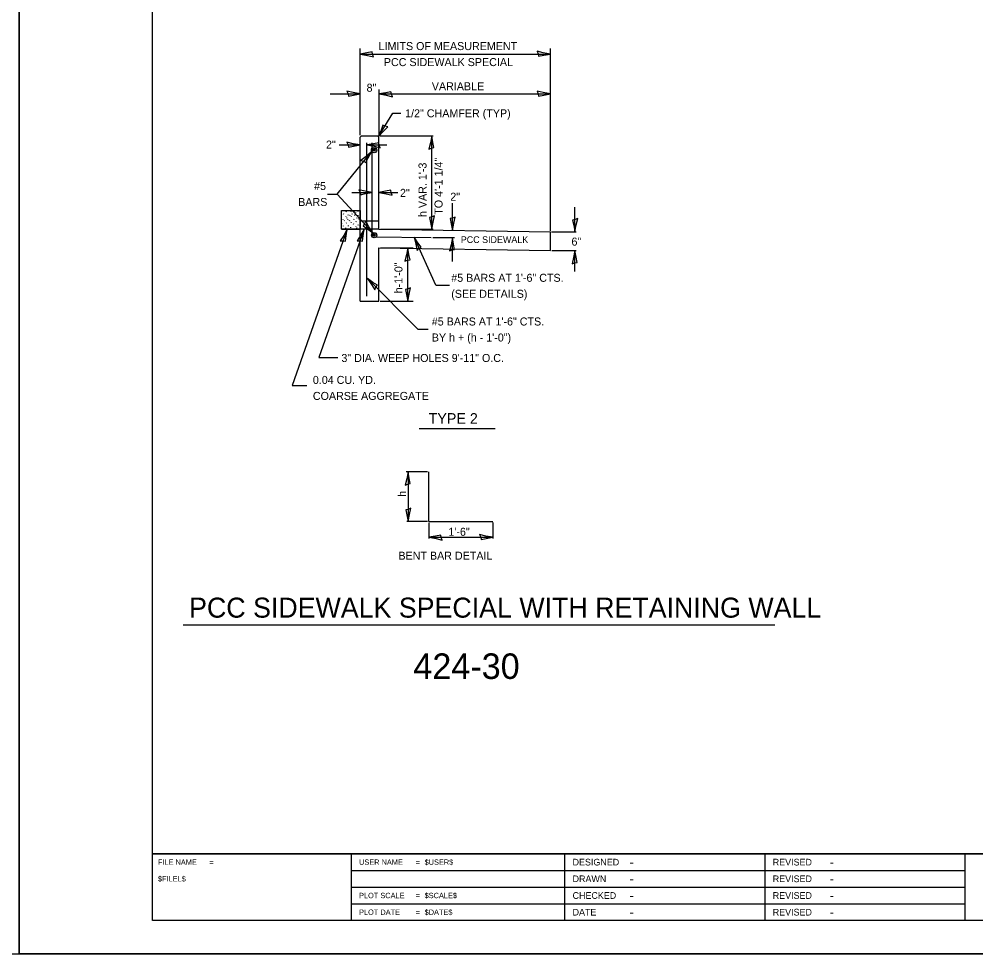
# Model space of a CAD drawing. Extents: x 1875357 to 1890680, y 2257528 to 2269761.
# Drawn here: x 1878757 to 1879474, y 2257796 to 2258497 of the extents above; entities that cross this region are included whole.
import ezdxf

# ---------------------------------------------------------------- set-up
doc = ezdxf.new("R2010")
doc.units = 0
for name, color, linetype in [('Level 1', 7, 'Continuous'), ('Level 18', 7, 'Continuous'), ('Level 2', 7, 'Continuous'), ('Level 24', 7, 'Continuous'), ('Level 4', 7, 'Continuous'), ('Sheets_50 Reference Boundary', 7, 'Continuous'), ('Sheets_General Details', 7, 'Continuous'), ('Sheets_Printer Plotting Border', 7, 'Continuous'), ('Stage_Construction Traffic Control', 7, 'Continuous'), ('Utilities_EX_Notes', 7, 'Continuous')]:
    doc.layers.add(name, color=color, linetype=linetype)

msp = doc.modelspace()

# ---------------------------------------------------------------- linework, layer by layer
at = {"layer": 'Level 18'}
for centre in [(1879023.38, 2258398.79), (1879023.44, 2258335.09)]:
    msp.add_circle(centre, 2, dxfattribs=at)
at = {"layer": 'Level 2'}
for p, q in [((1879013.03, 2258408.54), (1879014.03, 2258409.54)), ((1879013.03, 2258285.54), (1879013.03, 2258408.54)), ((1879014.03, 2258409.54), (1879026.01, 2258409.54)), ((1879014.03, 2258409.54), (1879014.05, 2258409.47)), ((1879026.04, 2258409.51), (1879027.06, 2258408.45)), ((1879027.03, 2258339.54), (1879027.03, 2258408.48)), ((1879018.03, 2258289.24), (1879018.03, 2258404.33)), ((1879022.03, 2258333.94), (1879022.03, 2258404.33)), ((1878999.03, 2258353.45), (1879013.03, 2258353.45)), ((1878999.03, 2258339.45), (1878999.03, 2258353.45)), ((1879013.03, 2258345.8), (1879027.03, 2258345.8)), ((1878999.03, 2258339.45), (1879013.03, 2258339.45)), ((1878999.03, 2258339.45), (1879013.03, 2258339.45)), ((1879013.03, 2258339.8), (1879027.03, 2258339.8)), ((1879027.03, 2258339.54), (1879155.5, 2258337.54)), ((1879155.5, 2258323.54), (1879155.5, 2258337.54)), ((1879022.05, 2258333.94), (1879066.17, 2258333.25)), ((1879027.03, 2258325.54), (1879155.5, 2258323.54)), ((1879027.03, 2258285.54), (1879027.03, 2258325.54)), ((1879013.03, 2258285.54), (1879027.03, 2258285.54)), ((1879064.5, 2258120.37), (1879064.5, 2258157.7)), ((1879064.5, 2258120.37), (1879112.48, 2258120.37))]:
    msp.add_line(p, q, dxfattribs=at)
for centre, radius in [((1879023.09, 2258398.95), 1), ((1879023.09, 2258398.95), 0.8), ((1879023.09, 2258398.95), 0.6), ((1879023.09, 2258398.95), 0.4), ((1879023.05, 2258398.95), 0.2), ((1879023.16, 2258335.21), 1), ((1879023.16, 2258335.21), 0.8), ((1879023.16, 2258335.21), 0.6), ((1879023.16, 2258335.21), 0.4), ((1879023.12, 2258335.21), 0.2)]:
    msp.add_circle(centre, radius, dxfattribs=at)
at = {"layer": 'Level 24'}
for p, q in [((1879056.08, 2258264.69), (1879018.38, 2258302.64)), ((1878981.99, 2258243.27), (1878996.33, 2258243.27)), ((1878880.28, 2258042.9), (1879323.73, 2258042.9))]:
    msp.add_line(p, q, dxfattribs=at)
for points in [[(1879023.03, 2258468.7), (1879022.21, 2258470.62), (1879021.9, 2258472.46), (1879018.03, 2258471.66), (1879013.03, 2258470.79), (1879018.36, 2258469.82)], [(1879145.5, 2258472.88), (1879146.32, 2258470.96), (1879146.63, 2258469.12), (1879150.5, 2258469.93), (1879155.5, 2258470.79), (1879150.17, 2258471.76)], [(1879003.03, 2258443.02), (1879003.85, 2258441.09), (1879004.16, 2258439.25), (1879008.03, 2258440.06), (1879013.03, 2258440.92), (1879007.7, 2258441.89)], [(1879037.18, 2258438.83), (1879036.37, 2258440.75), (1879036.05, 2258442.6), (1879032.18, 2258441.79), (1879027.18, 2258440.92), (1879032.52, 2258439.95)], [(1879145.5, 2258443.02), (1879146.32, 2258441.09), (1879146.63, 2258439.25), (1879150.5, 2258440.06), (1879155.5, 2258440.92), (1879150.17, 2258441.89)], [(1879033.76, 2258416.39), (1879031.7, 2258416.72), (1879029.97, 2258417.43), (1879028.6, 2258413.72), (1879026.69, 2258409.02), (1879030.34, 2258413.03)], [(1879064.48, 2258399.54), (1879066.4, 2258400.36), (1879068.24, 2258400.67), (1879067.43, 2258404.54), (1879066.57, 2258409.54), (1879065.6, 2258404.21)], [(1879003.03, 2258404.77), (1879003.85, 2258402.85), (1879004.16, 2258401.01), (1879008.03, 2258401.82), (1879013.03, 2258402.68), (1879007.7, 2258403.65)], [(1879028.03, 2258400.59), (1879027.21, 2258402.51), (1879026.9, 2258404.35), (1879023.03, 2258403.55), (1879018.03, 2258402.68), (1879023.36, 2258401.71)], [(1879013.54, 2258391.11), (1879015.55, 2258390.54), (1879017.18, 2258389.63), (1879018.98, 2258393.15), (1879021.45, 2258397.58), (1879017.34, 2258394.04)], [(1879012.03, 2258369.17), (1879012.85, 2258367.25), (1879013.16, 2258365.4), (1879017.03, 2258366.21), (1879022.03, 2258367.08), (1879016.7, 2258368.05)], [(1879037.03, 2258364.98), (1879036.21, 2258366.91), (1879035.9, 2258368.75), (1879032.03, 2258367.94), (1879027.03, 2258367.08), (1879032.36, 2258366.11)], [(1879068.66, 2258349.54), (1879066.74, 2258348.73), (1879064.9, 2258348.41), (1879065.7, 2258344.54), (1879066.57, 2258339.54), (1879067.54, 2258344.88)], [(1879017.16, 2258345.57), (1879016.3, 2258343.66), (1879015.16, 2258342.18), (1879018.38, 2258339.89), (1879022.4, 2258336.8), (1879019.5, 2258341.38)], [(1879084.16, 2258348.68), (1879082.24, 2258347.87), (1879080.4, 2258347.55), (1879081.2, 2258343.68), (1879082.07, 2258338.68), (1879083.04, 2258344.02)], [(1879175.93, 2258347.54), (1879174.01, 2258346.73), (1879172.17, 2258346.41), (1879172.97, 2258342.54), (1879173.84, 2258337.54), (1879174.81, 2258342.88)], [(1878997.98, 2258330.72), (1879000.07, 2258330.85), (1879001.91, 2258330.53), (1879002.44, 2258334.45), (1879003.29, 2258339.45), (1879000.6, 2258334.74)], [(1879010.67, 2258330.72), (1879012.76, 2258330.85), (1879014.6, 2258330.53), (1879015.13, 2258334.45), (1879015.98, 2258339.45), (1879013.28, 2258334.74)], [(1879055.57, 2258323.55), (1879056.99, 2258325.09), (1879058.54, 2258326.13), (1879056.21, 2258329.33), (1879053.36, 2258333.53), (1879054.67, 2258328.27)], [(1879079.98, 2258323.26), (1879081.9, 2258324.07), (1879083.74, 2258324.38), (1879082.93, 2258328.25), (1879082.07, 2258333.25), (1879081.1, 2258327.92)], [(1879046.54, 2258315.54), (1879048.46, 2258316.36), (1879050.3, 2258316.67), (1879049.5, 2258320.54), (1879048.63, 2258325.54), (1879047.66, 2258320.21)], [(1879171.75, 2258313.54), (1879173.67, 2258314.36), (1879175.51, 2258314.67), (1879174.71, 2258318.54), (1879173.84, 2258323.54), (1879172.87, 2258318.21)], [(1879023.95, 2258294.07), (1879024.74, 2258296), (1879025.82, 2258297.53), (1879022.52, 2258299.7), (1879018.38, 2258302.64), (1879021.46, 2258298.17)], [(1879050.72, 2258295.54), (1879048.8, 2258294.73), (1879046.96, 2258294.41), (1879047.76, 2258290.54), (1879048.63, 2258285.54), (1879049.6, 2258290.88)], [(1879046.76, 2258147.7), (1879048.68, 2258148.51), (1879050.53, 2258148.83), (1879049.72, 2258152.7), (1879048.85, 2258157.7), (1879047.88, 2258152.36)], [(1879050.95, 2258130.37), (1879049.02, 2258129.55), (1879047.18, 2258129.24), (1879047.99, 2258125.37), (1879048.85, 2258120.37), (1879049.82, 2258125.7)], [(1879074.5, 2258106.5), (1879073.69, 2258108.43), (1879073.37, 2258110.27), (1879069.5, 2258109.46), (1879064.5, 2258108.6), (1879069.84, 2258107.63)], [(1879102.49, 2258110.69), (1879103.3, 2258108.77), (1879103.61, 2258106.92), (1879107.48, 2258107.73), (1879112.48, 2258108.6), (1879107.15, 2258109.57)]]:
    msp.add_lwpolyline(points, close=True, dxfattribs=at)
at = {"layer": 'Level 4'}
msp.add_line((1879069.56, 2258297.72), (1879053.36, 2258333.53), dxfattribs=at)
at = {"layer": 'Sheets_50 Reference Boundary'}
msp.add_lwpolyline([(1878857.4, 2258871.38), (1880432.4, 2258871.38), (1880432.4, 2257871.39), (1878857.4, 2257871.39)], close=True, dxfattribs=at)
at = {"layer": 'Sheets_General Details'}
for p, q in [((1878857.4, 2257871.39), (1880432.4, 2257871.39)), ((1879006.12, 2257871.39), (1879006.12, 2257821.39)), ((1879166.12, 2257871.39), (1879166.12, 2257821.39)), ((1879316.12, 2257871.39), (1879316.12, 2257821.39)), ((1879466.12, 2257871.39), (1879466.12, 2257821.39)), ((1879006.12, 2257858.89), (1879466.12, 2257858.89)), ((1879006.12, 2257846.39), (1879466.12, 2257846.39)), ((1879006.12, 2257833.89), (1879466.12, 2257833.89)), ((1880457.4, 2257796.39), (1878757.4, 2257796.39))]:
    msp.add_line(p, q, dxfattribs=at)
msp.add_lwpolyline([(1878857.4, 2258871.39), (1880432.4, 2258871.39), (1880432.4, 2257821.39), (1878857.4, 2257821.39)], close=True, dxfattribs=at)
at = {"layer": 'Sheets_Printer Plotting Border'}
for points in [[(1877057.4, 2257796.39), (1878757.4, 2257796.39), (1878757.4, 2258896.39), (1877057.4, 2258896.39)], [(1878757.4, 2257796.39), (1880457.4, 2257796.39), (1880457.4, 2258896.39), (1878757.4, 2258896.39)]]:
    msp.add_lwpolyline(points, close=True, dxfattribs=at)
at = {"layer": 'Stage_Construction Traffic Control'}
for p, q in [((1879000.5, 2258350.77), (1879000.64, 2258351.19)), ((1879002.33, 2258348.72), (1879002.46, 2258349.13)), ((1879002.57, 2258352.6), (1879002.7, 2258353.02)), ((1879003.98, 2258350.12), (1879004.11, 2258350.54)), ((1879005.27, 2258349.81), (1879005.41, 2258350.22)), ((1879006.03, 2258352.5), (1879006.17, 2258352.91)), ((1879006.39, 2258348.71), (1879006.53, 2258349.12)), ((1879007.06, 2258350.79), (1879007.2, 2258351.21)), ((1879008.56, 2258352.67), (1879008.7, 2258353.09)), ((1879008.88, 2258349.84), (1879009.01, 2258350.26)), ((1879009.69, 2258351.57), (1879009.82, 2258351.99)), ((1879011.34, 2258352.7), (1879011.48, 2258353.12)), ((1879011.37, 2258349.65), (1879011.5, 2258350.06)), ((1878999.09, 2258343.51), (1878999.23, 2258343.92)), ((1879000.13, 2258346.75), (1879000.26, 2258347.17)), ((1879000.35, 2258341.72), (1879000.49, 2258342.13)), ((1879001.01, 2258345.74), (1879001.15, 2258346.16)), ((1879002.55, 2258343.95), (1879002.69, 2258344.37)), ((1879003.07, 2258347.84), (1879003.21, 2258348.26)), ((1879003.78, 2258346.6), (1879003.91, 2258347.02)), ((1879004.1, 2258341.89), (1879004.24, 2258342.31)), ((1879005.03, 2258345.92), (1879005.17, 2258346.34)), ((1879006.29, 2258344.68), (1879006.43, 2258345.1)), ((1879007.97, 2258343.31), (1879008.1, 2258343.73)), ((1879008.21, 2258346.92), (1879008.35, 2258347.34)), ((1879010.03, 2258345.14), (1879010.17, 2258345.55)), ((1879010.56, 2258347.91), (1879010.69, 2258348.33)), ((1879011.44, 2258342.65), (1879011.58, 2258343.07)), ((1879011.96, 2258347.09), (1879012.09, 2258347.51)), ((1879012.74, 2258342.34), (1879012.87, 2258342.76)), ((1879002.18, 2258340.21), (1879002.31, 2258340.63)), ((1879005.91, 2258340.66), (1879006.05, 2258341.08)), ((1879007.64, 2258339.45), (1879007.72, 2258339.7)), ((1879009.79, 2258341.25), (1879009.92, 2258341.67)), ((1879010.54, 2258340.38), (1879010.67, 2258340.8)), ((1879011.34, 2258339.45), (1879011.38, 2258339.55))]:
    msp.add_line(p, q, dxfattribs=at)
msp.add_lwpolyline([(1878999.03, 2258353.45), (1879013.03, 2258353.45), (1879013.03, 2258339.45), (1878999.03, 2258339.45), (1878999.03, 2258353.45)], dxfattribs=at)
at = {"layer": 'Utilities_EX_Notes'}
for p, q in [((1879013.03, 2258410.08), (1879013.03, 2258474.87)), ((1879155.5, 2258338.21), (1879155.5, 2258474.87)), ((1879013.03, 2258470.79), (1879155.5, 2258470.79)), ((1879027.18, 2258410.18), (1879027.18, 2258444.32)), ((1878990.36, 2258440.92), (1879013.03, 2258440.92)), ((1879027.18, 2258440.92), (1879155.5, 2258440.92)), ((1879026.69, 2258409.02), (1879037.55, 2258426.41)), ((1879037.55, 2258426.41), (1879043.36, 2258426.41)), ((1879027.85, 2258409.54), (1879067.57, 2258409.54)), ((1879066.57, 2258339.54), (1879066.57, 2258409.54)), ((1878997.24, 2258402.68), (1879013.03, 2258402.68)), ((1879018.03, 2258402.68), (1879033.04, 2258402.68)), ((1878995.74, 2258365.71), (1879021.45, 2258397.58)), ((1878988.57, 2258365.71), (1878995.74, 2258365.71)), ((1878995.74, 2258365.71), (1879022.4, 2258336.8)), ((1879006.67, 2258367.08), (1879022.03, 2258367.08)), ((1879027.03, 2258367.08), (1879041.16, 2258367.08)), ((1879082.07, 2258338.68), (1879082.07, 2258359.12)), ((1879173.84, 2258337.54), (1879173.84, 2258356.02)), ((1879003.29, 2258339.45), (1878961.89, 2258222.29)), ((1879015.98, 2258339.45), (1878981.99, 2258243.27)), ((1879028.17, 2258339.54), (1879067.57, 2258339.54)), ((1879156.3, 2258337.54), (1879174.84, 2258337.54)), ((1879067.35, 2258333.25), (1879083.63, 2258333.25)), ((1879082.07, 2258315.21), (1879082.07, 2258333.25)), ((1879028.21, 2258325.54), (1879052.56, 2258325.54)), ((1879048.63, 2258285.54), (1879048.63, 2258325.54)), ((1879156.51, 2258323.54), (1879174.84, 2258323.54)), ((1879173.84, 2258307.81), (1879173.84, 2258323.54)), ((1879069.56, 2258297.72), (1879080, 2258297.72)), ((1879028.03, 2258285.54), (1879052.56, 2258285.54)), ((1879056.08, 2258264.69), (1879063.81, 2258264.69)), ((1878961.89, 2258222.29), (1878973.04, 2258222.29)), ((1879057.27, 2258190.06), (1879114.11, 2258190.06)), ((1879063.41, 2258157.7), (1879047.53, 2258157.7)), ((1879048.85, 2258157.7), (1879048.85, 2258120.37)), ((1879063.48, 2258120.37), (1879047.86, 2258120.37)), ((1879064.5, 2258119.52), (1879064.5, 2258107.6)), ((1879112.48, 2258119.65), (1879112.48, 2258107.6)), ((1879064.5, 2258108.6), (1879112.48, 2258108.6))]:
    msp.add_line(p, q, dxfattribs=at)

# ---------------------------------------------------------------- texts
at = {"layer": 'Level 1'}
msp.add_text('424-30', height=19.13, dxfattribs=at).set_placement((1879052.82, 2258002.45))
at = {"layer": 'Level 24'}
for s, height, p in [('LIMITS OF MEASUREMENT', 6, (1879026.77, 2258473.79)), ('PCC SIDEWALK SPECIAL', 6, (1879030.69, 2258461.79)), ('VARIABLE', 6, (1879066.63, 2258443.66)), ('1/2" CHAMFER (TYP)', 6, (1879046.65, 2258423.41)), ('#5', 6, (1878978.42, 2258368.92)), ('BARS', 6, (1878966.52, 2258356.92)), ('#5 BARS AT 1\'-6" CTS.', 6, (1879081.21, 2258300.12)), ('(SEE DETAILS)', 6, (1879081.21, 2258288.12)), ('#5 BARS AT 1\'-6" CTS.', 6, (1879066.62, 2258267.37)), ('BY h + (h - 1\'-0")', 6, (1879066.62, 2258255.37)), ('3" DIA. WEEP HOLES 9\'-11" O.C.', 6, (1878998.89, 2258240.02)), ('0.04 CU. YD.', 6, (1878977.51, 2258223.58)), ('COARSE AGGREGATE', 6, (1878977.51, 2258211.58)), ('PCC SIDEWALK SPECIAL WITH RETAINING WALL', 15, (1878884.77, 2258048.39))]:
    msp.add_text(s, height=height, dxfattribs=at).set_placement(p)
for s, p in [(' TO 4\'-1 1/4"', (1879074.68, 2258348.16)), ("h VAR. 1'-3", (1879062.68, 2258348.66))]:
    msp.add_text(s, height=6, rotation=90, dxfattribs=at).set_placement(p)
at = {"layer": 'Sheets_General Details'}
for s, p in [('FILE NAME', (1878861.4, 2257863.14)), ('=', (1878900.02, 2257863.14)), ('USER NAME', (1879012.12, 2257863.14)), ('=', (1879054.51, 2257863.14)), ('$USER$', (1879061.23, 2257863.14)), ('$FILEL$', (1878861.4, 2257850.64)), ('PLOT SCALE', (1879012.12, 2257838.14)), ('=', (1879054.51, 2257838.14)), ('$SCALE$', (1879061.23, 2257838.14)), ('PLOT DATE', (1879012.12, 2257825.64)), ('=', (1879054.51, 2257825.64)), ('$DATE$', (1879061.23, 2257825.64))]:
    msp.add_text(s, height=4, rotation=360, dxfattribs=at).set_placement(p)
for s, height, p in [('DESIGNED', 5, (1879172.12, 2257862.64)), ('-', 7, (1879214.82, 2257861.64)), ('REVISED', 5, (1879322.12, 2257862.64)), ('-', 7, (1879364.82, 2257861.64)), ('DRAWN', 5, (1879172.12, 2257850.14)), ('REVISED', 5, (1879322.12, 2257850.14)), ('-', 7, (1879214.82, 2257849.14)), ('-', 7, (1879364.82, 2257849.14)), ('CHECKED', 5, (1879172.12, 2257837.64)), ('REVISED', 5, (1879322.12, 2257837.64)), ('-', 7, (1879214.82, 2257836.64)), ('-', 7, (1879364.82, 2257836.64)), ('DATE', 5, (1879172.12, 2257825.14)), ('-', 7, (1879214.82, 2257824.14)), ('REVISED', 5, (1879322.12, 2257825.14)), ('-', 7, (1879364.82, 2257824.14))]:
    msp.add_text(s, height=height, dxfattribs=at).set_placement(p)
at = {"layer": 'Utilities_EX_Notes'}
for s, height, p in [('8"', 6, (1879017.76, 2258442.56)), ('2"', 6, (1878987.33, 2258399.99)), ('2"', 6, (1879042.79, 2258363.77)), ('2"', 6, (1879080.49, 2258360.9)), ('PCC SIDEWALK', 5, (1879088.35, 2258329.23)), ('6"', 6, (1879171.29, 2258327.24)), ('TYPE 2', 8, (1879064.23, 2258193.67)), ('1\'-6"', 6, (1879079.05, 2258109.74)), ('BENT BAR DETAIL', 6, (1879041.62, 2258091.83))]:
    msp.add_text(s, height=height, dxfattribs=at).set_placement(p)
for s, p in [('h-1\'-0"', (1879044.66, 2258291.48)), ('h', (1879047.38, 2258138.96))]:
    msp.add_text(s, height=6, rotation=90, dxfattribs=at).set_placement(p)

doc.saveas('drawing.dxf')
